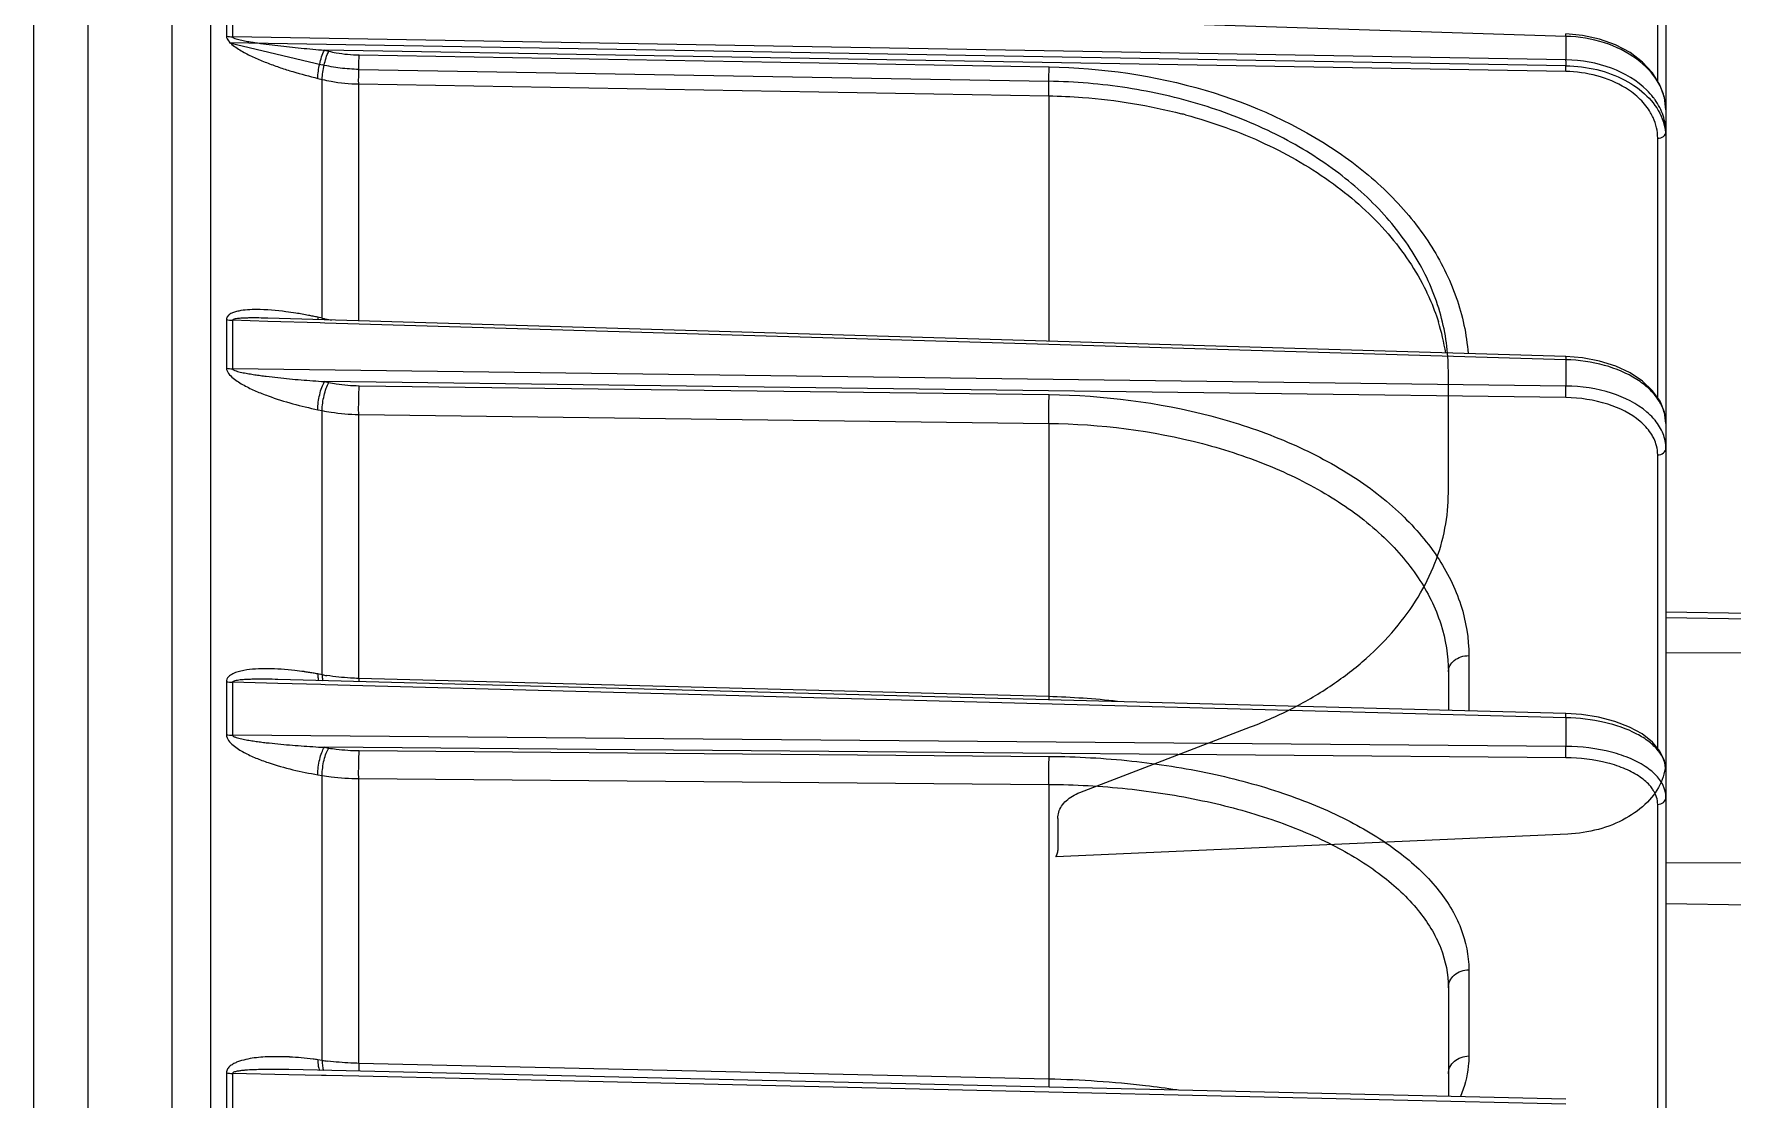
# Model space of a CAD drawing. Header units: millimetres. Extents: x -6 to 705, y -10 to 538.
# Drawn here: x 191.89 to 194.535, y 220.922 to 222.581 of the extents above; entities that cross this region are included whole.
import ezdxf

# ---------------------------------------------------------------- set-up
doc = ezdxf.new("R2010")
doc.units = ezdxf.units.MM

msp = doc.modelspace()

# ---------------------------------------------------------------- linework, layer by layer
at = {"color": 8, "linetype": 'Continuous', "lineweight": -3}
for p, q in [((191.8896, 220.3676), (191.8896, 223.5239)), ((191.9742, 220.3367), (191.9742, 223.5244)), ((192.1045, 223.5138), (192.1045, 220.3566)), ((192.1648, 223.5026), (192.1648, 220.3571)), ((194.4321, 222.8907), (194.4321, 222.4629)), ((194.4194, 222.5078), (194.4194, 222.8526)), ((192.1894, 222.6455), (192.1894, 222.578)), ((192.1989, 222.6442), (192.1989, 222.5768)), ((194.2765, 222.5776), (193.4712, 222.6034)), ((194.2765, 222.541), (192.1989, 222.5768)), ((194.2765, 222.5776), (194.2764, 222.5814)), ((194.3022, 222.579), (194.2764, 222.5813)), ((194.2765, 222.5776), (194.2765, 222.541)), ((194.2765, 222.5319), (192.1941, 222.5677)), ((192.1941, 222.5677), (192.3387, 222.5332)), ((192.3421, 222.5561), (192.3489, 222.5545)), ((194.2762, 222.5228), (192.3421, 222.5561)), ((192.3955, 222.5261), (193.4706, 222.5076)), ((192.3963, 222.5486), (193.4714, 222.5301)), ((192.3318, 222.5122), (192.3387, 222.5105)), ((192.3387, 222.1384), (192.3387, 222.5105)), ((192.3955, 222.1343), (192.3955, 222.5034)), ((192.3955, 222.5034), (193.4705, 222.4849)), ((193.4705, 222.4849), (193.4705, 222.1026)), ((194.4321, 222.4629), (194.4321, 221.9746)), ((194.4194, 222.0143), (194.4194, 222.419)), ((192.1894, 222.1363), (192.1894, 222.0606)), ((192.1989, 222.1352), (192.1989, 222.0595)), ((192.2541, 222.1335), (192.1989, 222.1352)), ((194.2764, 222.0788), (192.2541, 222.1385)), ((192.3356, 222.1311), (192.2541, 222.1335)), ((192.3387, 222.1384), (192.3318, 222.1399)), ((192.3318, 222.1399), (192.3319, 222.136)), ((192.3425, 222.1309), (192.3356, 222.1311)), ((192.396, 222.1294), (192.3425, 222.1309)), ((193.471, 222.0976), (192.396, 222.1294)), ((194.2765, 222.0738), (193.471, 222.0976)), ((194.3022, 222.0767), (194.2764, 222.0788)), ((194.2765, 222.0738), (194.2765, 222.0327)), ((194.2765, 222.0327), (192.1989, 222.0595)), ((194.0932, 221.8664), (194.0932, 222.0564)), ((192.3421, 222.0396), (192.3489, 222.0383)), ((194.2762, 222.0147), (192.3421, 222.0396)), ((192.3963, 222.0333), (193.4714, 222.0194)), ((192.3318, 221.9959), (192.3387, 221.9945)), ((192.3387, 221.5829), (192.3387, 221.9945)), ((192.3955, 221.5772), (192.3955, 221.9885)), ((192.3955, 221.9885), (193.4705, 221.9746)), ((193.4705, 221.9746), (193.4705, 221.5488)), ((194.4321, 221.9746), (194.4321, 221.9746)), ((194.4321, 221.9746), (194.4321, 221.4342)), ((194.4194, 221.4682), (194.4194, 221.9256)), ((194.4321, 221.681), (194.5625, 221.6787)), ((194.5625, 221.6695), (194.4321, 221.6718)), ((194.1251, 221.6128), (194.1251, 221.5264)), ((194.5625, 221.6165), (194.4321, 221.6168)), ((192.1894, 221.572), (192.1894, 221.4894)), ((192.1989, 221.5711), (192.1989, 221.4885)), ((192.2696, 221.5693), (192.1989, 221.5711)), ((193.4704, 221.5438), (192.2697, 221.5756)), ((192.3387, 221.5829), (192.3318, 221.5842)), ((193.4705, 221.5488), (192.3955, 221.5772)), ((194.0932, 221.5872), (194.0932, 221.5273)), ((192.3366, 221.5675), (192.2696, 221.5693)), ((192.3435, 221.5673), (192.3366, 221.5675)), ((194.2765, 221.516), (192.3435, 221.5673)), ((194.2764, 221.5224), (193.4704, 221.5438)), ((193.519, 221.3995), (193.7852, 221.5016)), ((194.2765, 221.516), (194.2765, 221.4712)), ((194.2765, 221.4712), (192.1989, 221.4885)), ((192.3421, 221.4698), (192.3489, 221.4687)), ((194.2762, 221.4536), (192.3421, 221.4698)), ((192.3963, 221.4647), (193.4714, 221.4557)), ((192.3318, 221.4271), (192.3387, 221.426)), ((192.3387, 220.982), (192.3387, 221.426)), ((192.3955, 220.9774), (192.3955, 221.4211)), ((192.3955, 221.4211), (193.4705, 221.4121)), ((193.4705, 221.4121), (193.4705, 220.9528)), ((194.4321, 221.4342), (194.4321, 220.8508)), ((194.4194, 220.8788), (194.4194, 221.3808)), ((194.2793, 221.3347), (193.4818, 221.2992)), ((193.4847, 221.359), (193.4847, 221.3088)), ((194.5625, 221.2893), (194.4321, 221.2897)), ((194.5625, 221.2239), (194.4321, 221.2261)), ((194.1251, 221.1232), (194.1251, 220.9889)), ((194.0932, 221.0953), (194.0932, 220.926)), ((192.1894, 220.9624), (192.1894, 220.8742)), ((194.2763, 220.9218), (192.2866, 220.9676)), ((192.2866, 220.9676), (192.2866, 220.9676)), ((192.3387, 220.982), (192.3318, 220.9829)), ((193.4705, 220.9528), (192.3955, 220.9774)), ((192.3955, 220.9774), (192.3955, 220.965)), ((192.1989, 220.9617), (192.1989, 220.8736)), ((192.2865, 220.9597), (192.1989, 220.9617)), ((192.3377, 220.9585), (192.2865, 220.9597)), ((192.3446, 220.9584), (192.3377, 220.9585)), ((192.3959, 220.9572), (192.3446, 220.9584)), ((193.4709, 220.9324), (192.3959, 220.9572)), ((193.4706, 220.9528), (193.4706, 220.9403)), ((194.2765, 220.9139), (193.4709, 220.9324))]:
    msp.add_line(p, q, dxfattribs=at)
for points in [[(194.4321, 222.4629), (194.4298, 222.4825), (194.4229, 222.5021), (194.4114, 222.5207), (194.3957, 222.5376), (194.3763, 222.5523), (194.3537, 222.5643), (194.3288, 222.5733), (194.3022, 222.579)], [(194.4321, 221.9746), (194.4299, 221.992), (194.423, 222.0092), (194.4115, 222.0255), (194.3959, 222.0404), (194.3765, 222.0532), (194.3539, 222.0637), (194.3289, 222.0716), (194.3022, 222.0767)], [(194.4321, 221.4342), (194.4298, 221.4493), (194.4228, 221.464), (194.4112, 221.478), (194.3953, 221.4906), (194.3755, 221.5014), (194.3525, 221.5102), (194.3271, 221.5168), (194.3005, 221.5208), (194.2764, 221.5224)]]:
    msp.add_lwpolyline(points, dxfattribs=at)
at = {"color": 1}
msp.add_circle((211.1234, 217.2284), 28.8225, dxfattribs=at)
at = {"color": 8, "linetype": 'Continuous', "lineweight": -3}
for centre, radius, start, end in [((193.4701, 221.6637), 0.82, 74.8874, 75.3414), ((192.2044, 221.566), 0.5878, 78.9223, 80.8717), ((192.1982, 221.5333), 0.6211, 78.2695, 78.9372), ((192.1959, 221.5226), 0.6321, 77.5869, 78.2695), ((192.4004, 222.4198), 0.2881, 257.6186, 258.805), ((192.3905, 222.138), 0.0518, 179.6625, 182.4484), ((192.4018, 222.4267), 0.2952, 258.8065, 260.4963), ((193.7569, 222.0314), 0.3364, 9.0493, 17.5344), ((192.2336, 221.0503), 0.5428, 81.1272, 81.8555), ((192.2317, 221.0377), 0.5556, 80.3866, 81.1279), ((192.2301, 221.0285), 0.5649, 79.6282, 80.3866), ((192.4005, 221.9219), 0.3446, 259.6649, 260.8723), ((193.0769, 221.5693), 0.6814, 179.3355, 179.7585), ((193.4367, 220.2775), 1.2717, 83.6442, 88.4789), ((194.1523, 221.5408), 0.6818, 179.3314, 179.7624), ((192.2631, 220.5094), 0.4785, 82.6297, 87.0494), ((192.2585, 220.4699), 0.5183, 81.8723, 82.6938), ((192.401, 221.4206), 0.443, 261.9129, 263.0043)]:
    msp.add_arc(centre, radius, start, end, dxfattribs=at)
for points, knots in [([(192.1894, 222.578), (192.1895, 222.5752), (192.1927, 222.5696), (192.2023, 222.5611), (192.2168, 222.5523), (192.2353, 222.5434), (192.2543, 222.5356), (192.2735, 222.5287), (192.2992, 222.5205), (192.3188, 222.5153), (192.3318, 222.5122)], [0, 0, 0, 0, 0.051675, 0.11245, 0.239562, 0.367757, 0.495596, 0.622808, 0.749313, 1, 1, 1, 1]), ([(192.1989, 222.5768), (192.1989, 222.5761), (192.2005, 222.5752), (192.203, 222.5742), (192.2067, 222.5731), (192.2111, 222.5721), (192.217, 222.5708), (192.2245, 222.5694), (192.2335, 222.568), (192.2425, 222.5667), (192.2546, 222.565), (192.2696, 222.5631), (192.2877, 222.5611), (192.3119, 222.5587), (192.33, 222.5571), (192.3421, 222.5561)], [0, 0, 0, 0, 0.013571, 0.028801, 0.059954, 0.091283, 0.122664, 0.185456, 0.248245, 0.311013, 0.373759, 0.499181, 0.624514, 0.749761, 1, 1, 1, 1]), ([(194.4321, 222.4629), (194.4321, 222.4702), (194.43, 222.4852), (194.4175, 222.5144), (194.3866, 222.5462), (194.3358, 222.5706), (194.2967, 222.577), (194.2765, 222.5776)], [0, 0, 0, 0, 0.103765, 0.211503, 0.446429, 0.712791, 1, 1, 1, 1]), ([(192.3318, 222.5122), (192.3318, 222.5197), (192.3343, 222.5347), (192.3387, 222.5493), (192.3421, 222.5561)], [0, 0, 0, 0, 0.496121, 1, 1, 1, 1]), ([(192.3387, 222.5105), (192.3386, 222.518), (192.3412, 222.5331), (192.3456, 222.5477), (192.3489, 222.5545)], [0, 0, 0, 0, 0.496117, 1, 1, 1, 1]), ([(192.3489, 222.5545), (192.3527, 222.5536), (192.3683, 222.5503), (192.3843, 222.5488), (192.3963, 222.5486)], [0, 0, 0, 0, 0.247035, 1, 1, 1, 1]), ([(192.3955, 222.5261), (192.3859, 222.5263), (192.3668, 222.5276), (192.3479, 222.531), (192.3387, 222.5332)], [0, 0, 0, 0, 0.503721, 1, 1, 1, 1]), ([(192.3955, 222.5034), (192.3954, 222.511), (192.3956, 222.526), (192.3959, 222.5411), (192.3963, 222.5486)], [0, 0, 0, 0, 0.501728, 1, 1, 1, 1]), ([(193.4706, 222.4849), (193.4705, 222.4925), (193.4706, 222.5075), (193.471, 222.5226), (193.4714, 222.5301)], [0, 0, 0, 0, 0.501538, 1, 1, 1, 1]), ([(193.4714, 222.5301), (193.5533, 222.5287), (193.7117, 222.5059), (193.8911, 222.4257), (194.0032, 222.3343), (194.0664, 222.2575), (194.1087, 222.1732), (194.1216, 222.1131), (194.124, 222.0834)], [0, 0, 0, 0, 0.285974, 0.551625, 0.673727, 0.788151, 0.896103, 1, 1, 1, 1]), ([(194.2762, 222.5228), (194.2762, 222.5242), (194.2765, 222.5303), (194.2766, 222.5363), (194.2765, 222.541)], [0, 0, 0, 0, 0.229087, 1, 1, 1, 1]), ([(194.4026, 222.4937), (194.3873, 222.5089), (194.3465, 222.5327), (194.3006, 222.5406), (194.2765, 222.541)], [0, 0, 0, 0, 0.472767, 1, 1, 1, 1]), ([(194.2765, 222.5319), (194.2927, 222.5316), (194.3245, 222.5277), (194.368, 222.5118), (194.4032, 222.4872), (194.4265, 222.4555), (194.4321, 222.4308), (194.4321, 222.4191)], [0, 0, 0, 0, 0.230761, 0.451881, 0.652234, 0.833524, 1, 1, 1, 1]), ([(192.3387, 222.5105), (192.3432, 222.5094), (192.362, 222.5055), (192.3811, 222.5037), (192.3955, 222.5034)], [0, 0, 0, 0, 0.247041, 1, 1, 1, 1]), ([(194.0932, 222.0564), (194.0932, 222.0855), (194.0849, 222.1453), (194.0487, 222.2302), (193.9902, 222.308), (193.9121, 222.3759), (193.8175, 222.4317), (193.7096, 222.4736), (193.5926, 222.5001), (193.5115, 222.5069), (193.4706, 222.5076)], [0, 0, 0, 0, 0.103541, 0.21083, 0.324421, 0.445902, 0.575526, 0.712402, 0.854804, 1, 1, 1, 1]), ([(194.3921, 222.4794), (194.3853, 222.4862), (194.3519, 222.5118), (194.3084, 222.5222), (194.2762, 222.5228)], [0, 0, 0, 0, 0.229842, 1, 1, 1, 1]), ([(193.4705, 222.4849), (193.4881, 222.4846), (193.5578, 222.4814), (193.6272, 222.4701), (193.6776, 222.4569)], [0, 0, 0, 0, 0.252778, 1, 1, 1, 1]), ([(194.4123, 222.4511), (194.4111, 222.4536), (194.4057, 222.4639), (194.3984, 222.4732), (194.3921, 222.4794)], [0, 0, 0, 0, 0.241599, 1, 1, 1, 1]), ([(194.4153, 222.4787), (194.4144, 222.48), (194.4105, 222.4853), (194.4061, 222.4902), (194.4026, 222.4937)], [0, 0, 0, 0, 0.245188, 1, 1, 1, 1]), ([(194.4321, 222.4282), (194.4321, 222.4369), (194.4291, 222.455), (194.4206, 222.4712), (194.4153, 222.4787)], [0, 0, 0, 0, 0.488211, 1, 1, 1, 1]), ([(193.6839, 222.4553), (193.7262, 222.4438), (193.8068, 222.415), (193.9144, 222.3527), (194.0009, 222.275), (194.043, 222.2129), (194.0585, 222.1809)], [0, 0, 0, 0, 0.275488, 0.534981, 0.776163, 1, 1, 1, 1]), ([(194.4194, 222.419), (194.4225, 222.419), (194.4272, 222.4202), (194.4314, 222.4244), (194.4321, 222.4269), (194.4321, 222.4281)], [0, 0, 0, 0, 0.552518, 0.789231, 1, 1, 1, 1]), ([(194.0585, 222.1809), (194.0604, 222.1769), (194.0677, 222.1613), (194.0738, 222.1451), (194.0777, 222.1328)], [0, 0, 0, 0, 0.252517, 1, 1, 1, 1]), ([(192.2365, 222.1519), (192.2318, 222.1519), (192.2224, 222.1517), (192.2109, 222.1503), (192.2022, 222.1482), (192.1962, 222.1458), (192.191, 222.1423), (192.1895, 222.1382), (192.1894, 222.1363)], [0, 0, 0, 0, 0.268516, 0.529246, 0.655004, 0.775759, 0.889639, 1, 1, 1, 1]), ([(192.2541, 222.1385), (192.2494, 222.1386), (192.2423, 222.1388), (192.2328, 222.1389), (192.2258, 222.1388), (192.2187, 222.1387), (192.2129, 222.1384), (192.2082, 222.138), (192.2048, 222.1376), (192.2016, 222.1371), (192.1993, 222.1361), (192.1989, 222.1352)], [0, 0, 0, 0, 0.254015, 0.380816, 0.507416, 0.633722, 0.759535, 0.822107, 0.884227, 0.945707, 1, 1, 1, 1]), ([(192.2977, 222.1464), (192.2925, 222.1472), (192.2723, 222.1501), (192.2518, 222.1519), (192.2365, 222.1519)], [0, 0, 0, 0, 0.25373, 1, 1, 1, 1]), ([(194.2765, 222.0738), (194.2765, 222.0745), (194.2765, 222.0757), (194.2766, 222.0774), (194.2764, 222.0781), (194.2765, 222.0788), (194.2764, 222.0788)], [0, 0, 0, 0, 0.416867, 0.73477, 0.932349, 1, 1, 1, 1]), ([(194.4321, 221.9746), (194.4321, 221.9809), (194.4299, 221.994), (194.4207, 222.0125), (194.406, 222.0293), (194.3789, 222.0498), (194.3351, 222.0678), (194.2967, 222.0732), (194.2765, 222.0738)], [0, 0, 0, 0, 0.094403, 0.194646, 0.304333, 0.42534, 0.698583, 1, 1, 1, 1]), ([(192.1894, 222.0606), (192.1895, 222.0576), (192.1926, 222.0515), (192.2022, 222.0426), (192.2168, 222.0335), (192.2353, 222.0247), (192.2605, 222.0148), (192.2927, 222.0048), (192.3188, 221.9986), (192.3318, 221.9959)], [0, 0, 0, 0, 0.055607, 0.117854, 0.245479, 0.373171, 0.500134, 0.751626, 1, 1, 1, 1]), ([(192.1989, 222.0595), (192.1989, 222.0588), (192.2004, 222.0578), (192.203, 222.0567), (192.2067, 222.0556), (192.2111, 222.0545), (192.217, 222.0532), (192.2245, 222.0519), (192.2335, 222.0504), (192.2425, 222.0492), (192.2546, 222.0476), (192.2696, 222.0458), (192.2877, 222.044), (192.3119, 222.0418), (192.33, 222.0405), (192.3421, 222.0396)], [0, 0, 0, 0, 0.014259, 0.029648, 0.060916, 0.092281, 0.123669, 0.186436, 0.249174, 0.311879, 0.374554, 0.499822, 0.624995, 0.75008, 1, 1, 1, 1]), ([(192.3318, 221.9959), (192.3318, 222.0038), (192.3335, 222.0156), (192.3376, 222.0301), (192.3405, 222.0368), (192.3421, 222.0396)], [0, 0, 0, 0, 0.520473, 0.783625, 1, 1, 1, 1]), ([(192.3387, 221.9945), (192.3386, 222.0024), (192.3404, 222.0142), (192.3445, 222.0287), (192.3473, 222.0354), (192.3489, 222.0383)], [0, 0, 0, 0, 0.520468, 0.783621, 1, 1, 1, 1]), ([(192.3489, 222.0383), (192.3528, 222.0375), (192.3684, 222.0347), (192.3843, 222.0334), (192.3963, 222.0333)], [0, 0, 0, 0, 0.246214, 1, 1, 1, 1]), ([(192.3955, 221.9885), (192.3954, 221.9964), (192.3955, 222.0113), (192.3959, 222.0262), (192.3963, 222.0333)], [0, 0, 0, 0, 0.528669, 1, 1, 1, 1]), ([(194.2762, 222.0147), (194.2762, 222.0159), (194.2765, 222.0219), (194.2765, 222.028), (194.2765, 222.0327)], [0, 0, 0, 0, 0.209048, 1, 1, 1, 1]), ([(194.4026, 221.9922), (194.3868, 222.0057), (194.3453, 222.0259), (194.3005, 222.0324), (194.2765, 222.0327)], [0, 0, 0, 0, 0.46442, 1, 1, 1, 1]), ([(192.3387, 221.9945), (192.3433, 221.9936), (192.362, 221.9903), (192.3811, 221.9887), (192.3955, 221.9885)], [0, 0, 0, 0, 0.246221, 1, 1, 1, 1]), ([(193.4706, 221.9746), (193.4705, 221.9825), (193.4706, 221.9975), (193.471, 222.0124), (193.4714, 222.0194)], [0, 0, 0, 0, 0.528518, 1, 1, 1, 1]), ([(193.4714, 222.0194), (193.556, 222.0183), (193.6812, 222.0027), (193.8347, 221.9519), (193.9339, 221.902), (194.0157, 221.8412), (194.0774, 221.7712), (194.1162, 221.6942), (194.1251, 221.6393), (194.1251, 221.6128)], [0, 0, 0, 0, 0.302093, 0.443846, 0.575723, 0.696266, 0.805506, 0.90541, 1, 1, 1, 1]), ([(194.3921, 221.9775), (194.3776, 221.9899), (194.3395, 222.0085), (194.2982, 222.0144), (194.2762, 222.0147)], [0, 0, 0, 0, 0.464485, 1, 1, 1, 1]), ([(193.4705, 221.9746), (193.5512, 221.9736), (193.6703, 221.9588), (193.8166, 221.9103), (193.911, 221.8628), (193.989, 221.8049), (194.0478, 221.7382), (194.0847, 221.6648), (194.0932, 221.6125), (194.0932, 221.5872)], [0, 0, 0, 0, 0.302024, 0.443745, 0.575601, 0.696139, 0.805394, 0.905341, 1, 1, 1, 1]), ([(194.4124, 221.9529), (194.4112, 221.9551), (194.4057, 221.9643), (194.3983, 221.9722), (194.3921, 221.9775)], [0, 0, 0, 0, 0.236691, 1, 1, 1, 1]), ([(194.4153, 221.9794), (194.4144, 221.9805), (194.4104, 221.985), (194.4061, 221.9892), (194.4026, 221.9922)], [0, 0, 0, 0, 0.24276, 1, 1, 1, 1]), ([(194.4321, 221.9359), (194.4321, 221.9435), (194.429, 221.9594), (194.4205, 221.973), (194.4153, 221.9794)], [0, 0, 0, 0, 0.480738, 1, 1, 1, 1]), ([(194.4176, 221.9396), (194.4173, 221.9407), (194.4159, 221.9453), (194.4141, 221.9497), (194.4124, 221.9529)], [0, 0, 0, 0, 0.245595, 1, 1, 1, 1]), ([(194.4194, 221.9256), (194.4225, 221.9256), (194.4287, 221.9273), (194.4321, 221.9331), (194.4321, 221.9358)], [0, 0, 0, 0, 0.540333, 1, 1, 1, 1]), ([(193.7852, 221.5016), (193.8078, 221.5103), (193.8516, 221.5297), (193.9121, 221.5654), (193.9656, 221.6066), (194.0108, 221.6525), (194.047, 221.7024), (194.0735, 221.7554), (194.0896, 221.8103), (194.0932, 221.8479), (194.0932, 221.8664)], [0, 0, 0, 0, 0.143799, 0.282482, 0.415235, 0.541886, 0.662699, 0.778432, 0.890365, 1, 1, 1, 1]), ([(194.0932, 221.5872), (194.0932, 221.5905), (194.095, 221.5975), (194.1023, 221.606), (194.1129, 221.6114), (194.121, 221.6127), (194.1251, 221.6128)], [0, 0, 0, 0, 0.222847, 0.462638, 0.724349, 1, 1, 1, 1]), ([(192.2534, 221.5923), (192.2472, 221.5923), (192.2348, 221.5921), (192.2195, 221.5904), (192.2078, 221.5877), (192.1995, 221.5848), (192.1934, 221.5809), (192.19, 221.5763), (192.1895, 221.5734), (192.1894, 221.572)], [0, 0, 0, 0, 0.261545, 0.517968, 0.643282, 0.765446, 0.88295, 0.940627, 1, 1, 1, 1]), ([(192.2697, 221.5756), (192.2637, 221.5758), (192.2546, 221.5759), (192.2426, 221.576), (192.2336, 221.5759), (192.2245, 221.5757), (192.217, 221.5753), (192.2111, 221.5748), (192.2066, 221.5742), (192.2026, 221.5735), (192.1993, 221.5724), (192.1989, 221.5711)], [0, 0, 0, 0, 0.252839, 0.379107, 0.505232, 0.631154, 0.756744, 0.819328, 0.881661, 0.943396, 1, 1, 1, 1]), ([(192.3105, 221.5877), (192.3057, 221.5883), (192.2868, 221.5908), (192.2677, 221.5922), (192.2534, 221.5923)], [0, 0, 0, 0, 0.252437, 1, 1, 1, 1]), ([(192.3318, 221.5842), (192.3318, 221.5832), (192.3319, 221.5797), (192.3322, 221.5762), (192.3328, 221.5738)], [0, 0, 0, 0, 0.283351, 1, 1, 1, 1]), ([(192.3387, 221.5829), (192.3386, 221.5821), (192.3387, 221.5789), (192.339, 221.5758), (192.3394, 221.5735)], [0, 0, 0, 0, 0.277771, 1, 1, 1, 1]), ([(192.3955, 221.5772), (192.3913, 221.5773), (192.3747, 221.578), (192.3581, 221.5797), (192.3458, 221.5817)], [0, 0, 0, 0, 0.252488, 1, 1, 1, 1]), ([(194.2765, 221.516), (194.2765, 221.5169), (194.2765, 221.5185), (194.2765, 221.5204), (194.2765, 221.5218), (194.2764, 221.5222), (194.2764, 221.5224), (194.2764, 221.5224)], [0, 0, 0, 0, 0.412386, 0.731805, 0.931411, 0.982359, 1, 1, 1, 1]), ([(194.4321, 221.4342), (194.4321, 221.4394), (194.4298, 221.4505), (194.4204, 221.4657), (194.4057, 221.4795), (194.3783, 221.4964), (194.3346, 221.5111), (194.2966, 221.5155), (194.2765, 221.516)], [0, 0, 0, 0, 0.082731, 0.17402, 0.278851, 0.39919, 0.68148, 1, 1, 1, 1]), ([(192.1894, 221.4894), (192.1896, 221.483), (192.1999, 221.4717), (192.2166, 221.4616), (192.2353, 221.4529), (192.2605, 221.4436), (192.2927, 221.4345), (192.3188, 221.4292), (192.3318, 221.4271)], [0, 0, 0, 0, 0.120084, 0.248249, 0.375709, 0.502206, 0.752599, 1, 1, 1, 1]), ([(192.1989, 221.4885), (192.1989, 221.4878), (192.2004, 221.4867), (192.203, 221.4856), (192.2067, 221.4844), (192.2111, 221.4833), (192.217, 221.482), (192.2245, 221.4807), (192.2335, 221.4793), (192.2425, 221.4781), (192.2546, 221.4767), (192.2696, 221.4751), (192.2877, 221.4734), (192.3119, 221.4716), (192.33, 221.4704), (192.3421, 221.4698)], [0, 0, 0, 0, 0.014838, 0.030351, 0.061699, 0.093081, 0.124465, 0.187194, 0.249878, 0.312523, 0.375136, 0.500278, 0.625326, 0.750293, 1, 1, 1, 1]), ([(192.3318, 221.4271), (192.3318, 221.4351), (192.3333, 221.447), (192.3376, 221.4612), (192.3404, 221.4674), (192.3421, 221.4698)], [0, 0, 0, 0, 0.545111, 0.801191, 1, 1, 1, 1]), ([(192.3387, 221.426), (192.3386, 221.434), (192.3402, 221.4459), (192.3444, 221.4601), (192.3472, 221.4662), (192.3489, 221.4687)], [0, 0, 0, 0, 0.545106, 0.801187, 1, 1, 1, 1]), ([(192.3489, 221.4687), (192.3528, 221.468), (192.3685, 221.4658), (192.3843, 221.4648), (192.3963, 221.4647)], [0, 0, 0, 0, 0.245451, 1, 1, 1, 1]), ([(194.2762, 221.4536), (194.2762, 221.4547), (194.2765, 221.4606), (194.2765, 221.4664), (194.2765, 221.4712)], [0, 0, 0, 0, 0.188299, 1, 1, 1, 1]), ([(194.4026, 221.4382), (194.3949, 221.4436), (194.377, 221.4531), (194.3352, 221.467), (194.3004, 221.471), (194.2765, 221.4712)], [0, 0, 0, 0, 0.213807, 0.456946, 1, 1, 1, 1]), ([(192.3955, 221.4211), (192.3954, 221.4292), (192.3955, 221.4437), (192.3959, 221.4582), (192.3963, 221.4647)], [0, 0, 0, 0, 0.556616, 1, 1, 1, 1]), ([(193.4706, 221.4121), (193.4705, 221.4202), (193.4706, 221.4347), (193.4709, 221.4493), (193.4714, 221.4557)], [0, 0, 0, 0, 0.556499, 1, 1, 1, 1]), ([(193.4714, 221.4557), (193.5143, 221.4554), (193.5989, 221.4507), (193.7212, 221.4316), (193.8338, 221.4013), (193.9326, 221.3609), (194.0143, 221.3116), (194.0762, 221.2547), (194.1157, 221.1914), (194.1251, 221.1451), (194.1251, 221.1232)], [0, 0, 0, 0, 0.162499, 0.319652, 0.467326, 0.602209, 0.722053, 0.826356, 0.917197, 1, 1, 1, 1]), ([(194.3921, 221.4234), (194.3851, 221.4283), (194.3686, 221.437), (194.3301, 221.4498), (194.2981, 221.4534), (194.2762, 221.4536)], [0, 0, 0, 0, 0.213877, 0.457027, 1, 1, 1, 1]), ([(194.4321, 221.4498), (194.4321, 221.4382), (194.4266, 221.4137), (194.4038, 221.3819), (194.3694, 221.3568), (194.3267, 221.3401), (194.2953, 221.3354), (194.2793, 221.3347)], [0, 0, 0, 0, 0.166448, 0.348325, 0.548982, 0.769707, 1, 1, 1, 1]), ([(192.3387, 221.426), (192.3433, 221.4252), (192.3621, 221.4225), (192.3812, 221.4212), (192.3955, 221.4211)], [0, 0, 0, 0, 0.245458, 1, 1, 1, 1]), ([(193.4705, 221.4121), (193.5114, 221.4118), (193.592, 221.4073), (193.7085, 221.3892), (193.8157, 221.3604), (193.9098, 221.3219), (193.9876, 221.2749), (194.0466, 221.2206), (194.0842, 221.1603), (194.0932, 221.1161), (194.0932, 221.0953)], [0, 0, 0, 0, 0.162459, 0.319573, 0.46721, 0.602068, 0.721905, 0.826224, 0.917114, 1, 1, 1, 1]), ([(194.4124, 221.4032), (194.4112, 221.405), (194.4056, 221.4128), (194.3982, 221.4192), (194.3921, 221.4234)], [0, 0, 0, 0, 0.22977, 1, 1, 1, 1]), ([(194.4153, 221.4277), (194.4144, 221.4286), (194.4104, 221.4324), (194.4061, 221.4358), (194.4026, 221.4382)], [0, 0, 0, 0, 0.239534, 1, 1, 1, 1]), ([(194.4321, 221.392), (194.4321, 221.3983), (194.4287, 221.4118), (194.4204, 221.4226), (194.4153, 221.4277)], [0, 0, 0, 0, 0.468168, 1, 1, 1, 1]), ([(193.4847, 221.359), (193.4847, 221.3623), (193.4858, 221.3691), (193.4904, 221.3786), (193.4978, 221.3872), (193.5075, 221.3944), (193.515, 221.398), (193.519, 221.3995)], [0, 0, 0, 0, 0.176504, 0.360899, 0.558615, 0.771888, 1, 1, 1, 1]), ([(194.4176, 221.3923), (194.4173, 221.3932), (194.4159, 221.397), (194.414, 221.4006), (194.4124, 221.4032)], [0, 0, 0, 0, 0.242552, 1, 1, 1, 1]), ([(194.4194, 221.3808), (194.4226, 221.3808), (194.429, 221.3828), (194.4321, 221.3891), (194.4321, 221.392)], [0, 0, 0, 0, 0.525217, 1, 1, 1, 1]), ([(193.4818, 221.2992), (193.4824, 221.3002), (193.4835, 221.3022), (193.4845, 221.3054), (193.4847, 221.3077), (193.4847, 221.3088)], [0, 0, 0, 0, 0.343965, 0.675454, 1, 1, 1, 1]), ([(194.0932, 221.0953), (194.0932, 221.0989), (194.095, 221.1064), (194.1046, 221.1189), (194.1171, 221.1231), (194.1251, 221.1232)], [0, 0, 0, 0, 0.234966, 0.480497, 1, 1, 1, 1]), ([(194.0932, 220.9611), (194.0932, 220.9647), (194.095, 220.9722), (194.1047, 220.9846), (194.1171, 220.9888), (194.1251, 220.9889)], [0, 0, 0, 0, 0.234994, 0.480542, 1, 1, 1, 1]), ([(194.1251, 220.9889), (194.1251, 220.9836), (194.124, 220.9619), (194.1182, 220.9406), (194.1119, 220.9255)], [0, 0, 0, 0, 0.245187, 1, 1, 1, 1]), ([(192.2877, 220.9873), (192.2785, 220.9877), (192.2647, 220.988), (192.2464, 220.9872), (192.2329, 220.9859), (192.2196, 220.9836), (192.2089, 220.9806), (192.2009, 220.9771), (192.1954, 220.9736), (192.1907, 220.969), (192.1895, 220.9646), (192.1894, 220.9624)], [0, 0, 0, 0, 0.256913, 0.384259, 0.510632, 0.635734, 0.759026, 0.819792, 0.879785, 0.939247, 1, 1, 1, 1]), ([(192.2866, 220.9676), (192.2792, 220.9677), (192.268, 220.9679), (192.2531, 220.9679), (192.242, 220.9677), (192.2308, 220.9674), (192.2216, 220.9669), (192.2142, 220.9662), (192.2087, 220.9655), (192.2037, 220.9646), (192.1994, 220.9634), (192.1989, 220.9617)], [0, 0, 0, 0, 0.251993, 0.37788, 0.503668, 0.629319, 0.754753, 0.817337, 0.879754, 0.941769, 1, 1, 1, 1]), ([(192.3318, 220.9829), (192.3318, 220.9797), (192.3321, 220.9741), (192.3334, 220.9685), (192.3344, 220.9663)], [0, 0, 0, 0, 0.576717, 1, 1, 1, 1]), ([(192.3387, 220.982), (192.3386, 220.9789), (192.3389, 220.9736), (192.34, 220.9682), (192.3409, 220.9661)], [0, 0, 0, 0, 0.568012, 1, 1, 1, 1]), ([(192.3955, 220.9774), (192.3914, 220.9775), (192.3752, 220.9781), (192.359, 220.9794), (192.347, 220.9809)], [0, 0, 0, 0, 0.252715, 1, 1, 1, 1]), ([(193.6701, 220.9359), (193.6539, 220.9383), (193.5877, 220.9471), (193.5209, 220.9516), (193.4705, 220.9528)], [0, 0, 0, 0, 0.244609, 1, 1, 1, 1])]:
    msp.add_open_spline(points, degree=3, knots=knots, dxfattribs=at)
for points in [[(192.1894, 222.578), (192.1925, 222.5773), (192.1957, 222.5769), (192.1989, 222.5768)], [(194.4176, 222.4353), (194.4164, 222.4407), (194.4146, 222.446), (194.4123, 222.4511)], [(194.4194, 222.419), (194.4194, 222.4245), (194.4188, 222.4299), (194.4176, 222.4353)], [(192.1894, 222.1363), (192.1926, 222.1356), (192.1957, 222.1352), (192.1989, 222.1352)], [(192.1894, 222.0606), (192.1926, 222.0599), (192.1957, 222.0596), (192.1989, 222.0595)], [(194.4194, 221.9256), (194.4194, 221.9303), (194.4187, 221.935), (194.4176, 221.9396)], [(192.1894, 221.572), (192.1926, 221.5715), (192.1958, 221.5712), (192.1989, 221.5711)], [(192.1894, 221.4894), (192.1926, 221.4888), (192.1958, 221.4886), (192.1989, 221.4885)], [(194.4194, 221.3808), (194.4194, 221.3847), (194.4187, 221.3886), (194.4176, 221.3923)], [(192.1894, 220.9624), (192.1926, 220.962), (192.1958, 220.9618), (192.1989, 220.9617)]]:
    msp.add_open_spline(points, degree=3, dxfattribs=at)

doc.saveas('drawing.dxf')
